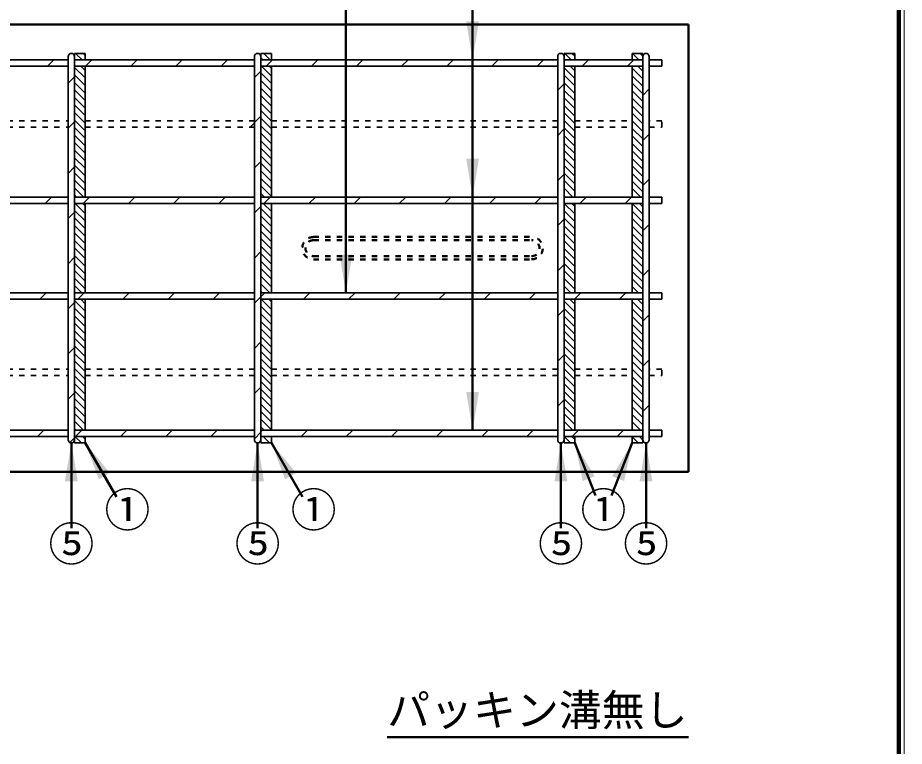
# Model space of a CAD drawing. Units: millimetres, scale not verified. Extents: x 100 to 4105, y 100 to 2870.
# Drawn here: x 3272 to 4105, y 1815 to 2499 of the extents above; entities that cross this region are included whole.
import ezdxf
from ezdxf.enums import TextEntityAlignment as Align

# ---------------------------------------------------------------- set-up
doc = ezdxf.new("R2010")
doc.units = ezdxf.units.MM
doc.header["$LTSCALE"] = 5
doc.linetypes.add('USER1', pattern=[2.2, 1, -1.2])
doc.layers.add('V-nasSTD', color=7, linetype='Continuous', lineweight=50)
doc.styles.add('ＭＳ ゴシック', font='')
doc.styles.get('ＭＳ ゴシック').set_extended_font_data('MS Gothic')

msp = doc.modelspace()

# ---------------------------------------------------------------- hatches: boundary and pattern name
at = {"layer": 'V-nasSTD'}
for points in [[(3705.325, 2495.709), (3699.325, 2459.709), (3693.325, 2495.709)], [(3705.325, 2366.709), (3699.325, 2330.709), (3693.325, 2366.709)], [(3586.325, 2276.709), (3580.325, 2240.709), (3574.325, 2276.709)], [(3705.325, 2147.709), (3699.325, 2111.709), (3693.325, 2147.709)], [(3328.325, 2063.709), (3322.325, 2099.709), (3316.325, 2063.709)], [(3358.522, 2071.532), (3335.325, 2099.709), (3348.129, 2065.532)], [(3503.325, 2063.709), (3497.325, 2099.709), (3491.325, 2063.709)], [(3533.522, 2071.532), (3510.325, 2099.709), (3523.129, 2065.532)], [(3788.325, 2063.709), (3782.325, 2099.709), (3776.325, 2063.709)], [(3808.497, 2066.205), (3802.913, 2064.01), (3795.325, 2099.709), (3814.081, 2068.4)], [(3830.57, 2068.4), (3849.325, 2099.709), (3841.738, 2064.01), (3836.154, 2066.205)], [(3868.325, 2063.709), (3862.325, 2099.709), (3856.325, 2063.709)]]:
    msp.add_hatch(color=256, dxfattribs=at).paths.add_polyline_path(points)

# ---------------------------------------------------------------- linework, layer by layer
at = {"layer": 'V-nasSTD', "lineweight": 100}
msp.add_line((4100, 105), (4100, 2865), dxfattribs=at)
at = {"layer": 'V-nasSTD'}
for p, q in [((3580.325, 2531.709), (3580.325, 2240.709)), ((3699.325, 2531.709), (3699.325, 2111.709)), ((3902.325, 2492.709), (1902.325, 2492.709)), ((3902.325, 2492.709), (3902.325, 2072.709)), ((3322.325, 2019.759), (3322.325, 2099.709)), ((3364.615, 2048.977), (3335.325, 2099.709)), ((3497.325, 2019.759), (3497.325, 2099.709)), ((3539.615, 2048.977), (3510.325, 2099.709)), ((3782.325, 2019.709), (3782.325, 2099.709)), ((3814.731, 2050.346), (3795.325, 2099.709)), ((3829.966, 2050.463), (3849.325, 2099.709)), ((3862.325, 2019.709), (3862.325, 2099.709)), ((3902.325, 2072.709), (1902.325, 2072.709)), ((3619.118, 1823.193), (3902.325, 1823.193))]:
    msp.add_line(p, q, dxfattribs=at)
at = {"layer": 'V-nasSTD', "lineweight": 35}
for p, q in [((3010.325, 2459.709), (3319.325, 2459.709)), ((3299.97, 2453.709), (3305.97, 2459.709)), ((3319.325, 2462.709), (3319.325, 2102.709)), ((3335.325, 2465.709), (3325.325, 2465.709)), ((3325.325, 2465.709), (3325.325, 2462.709)), ((3325.325, 2462.709), (3325.325, 2102.709)), ((3325.325, 2459.709), (3494.325, 2459.709)), ((3326.345, 2465.709), (3332.345, 2459.709)), ((3333.416, 2465.709), (3335.325, 2463.799)), ((3335.325, 2465.709), (3335.325, 2459.709)), ((3335.706, 2453.709), (3341.706, 2459.709)), ((3378.132, 2453.709), (3384.132, 2459.709)), ((3420.558, 2453.709), (3426.558, 2459.709)), ((3462.985, 2453.709), (3468.985, 2459.709)), ((3494.325, 2462.709), (3494.325, 2102.709)), ((3510.325, 2465.709), (3500.325, 2465.709)), ((3500.325, 2465.709), (3500.325, 2462.709)), ((3500.325, 2462.709), (3500.325, 2102.709)), ((3500.325, 2461.434), (3502.05, 2459.709)), ((3500.325, 2459.709), (3779.325, 2459.709)), ((3503.121, 2465.709), (3509.121, 2459.709)), ((3511.411, 2459.709), (3505.411, 2453.709)), ((3510.193, 2465.709), (3510.325, 2465.576)), ((3510.325, 2465.709), (3510.325, 2459.709)), ((3547.838, 2453.709), (3553.838, 2459.709)), ((3590.264, 2453.709), (3596.264, 2459.709)), ((3632.69, 2453.709), (3638.69, 2459.709)), ((3675.117, 2453.709), (3681.117, 2459.709)), ((3717.543, 2453.709), (3723.543, 2459.709)), ((3759.97, 2453.709), (3765.97, 2459.709)), ((3779.325, 2462.709), (3779.325, 2102.709)), ((3795.325, 2465.709), (3785.325, 2465.709)), ((3785.325, 2465.709), (3785.325, 2462.709)), ((3785.325, 2462.709), (3785.325, 2102.709)), ((3785.325, 2459.709), (3859.325, 2459.709)), ((3785.964, 2465.709), (3791.964, 2459.709)), ((3793.035, 2465.709), (3795.325, 2463.419)), ((3795.325, 2465.709), (3795.325, 2459.709)), ((3808.396, 2459.709), (3802.396, 2453.709)), ((3850.822, 2459.709), (3844.822, 2453.709)), ((3859.325, 2465.709), (3849.325, 2465.709)), ((3849.325, 2465.709), (3849.325, 2459.709)), ((3849.604, 2465.709), (3855.604, 2459.709)), ((3856.675, 2465.709), (3859.325, 2463.058)), ((3859.325, 2465.709), (3859.325, 2462.709)), ((3859.325, 2462.709), (3859.325, 2102.709)), ((3865.325, 2462.709), (3865.325, 2102.709)), ((3877.325, 2459.709), (3865.325, 2459.709)), ((3877.325, 2453.709), (3877.325, 2459.709)), ((3010.325, 2453.709), (3319.325, 2453.709)), ((3325.325, 2453.709), (3494.325, 2453.709)), ((3325.325, 2452.586), (3335.325, 2442.586)), ((3331.274, 2453.709), (3335.325, 2449.657)), ((3335.325, 2453.709), (3335.325, 2330.709)), ((3500.325, 2453.709), (3779.325, 2453.709)), ((3500.979, 2453.709), (3510.325, 2444.363)), ((3508.05, 2453.709), (3510.325, 2451.434)), ((3510.325, 2453.709), (3510.325, 2330.709)), ((3785.325, 2453.709), (3859.325, 2453.709)), ((3785.325, 2452.205), (3795.325, 2442.205)), ((3790.893, 2453.709), (3795.325, 2449.276)), ((3795.325, 2453.709), (3795.325, 2330.709)), ((3849.325, 2330.709), (3849.325, 2453.709)), ((3849.325, 2451.845), (3859.325, 2441.845)), ((3854.533, 2453.709), (3859.325, 2448.916)), ((3865.325, 2453.709), (3877.325, 2453.709)), ((3325.325, 2443.829), (3319.325, 2437.829)), ((3325.325, 2445.515), (3335.325, 2435.515)), ((3500.325, 2449.123), (3494.325, 2443.123)), ((3500.325, 2447.292), (3510.325, 2437.292)), ((3785.325, 2445.134), (3795.325, 2435.134)), ((3849.325, 2444.774), (3859.325, 2434.774)), ((3325.325, 2438.444), (3335.325, 2428.444)), ((3500.325, 2440.221), (3510.325, 2430.221)), ((3500.325, 2433.149), (3510.325, 2423.149)), ((3785.325, 2437.138), (3779.325, 2431.138)), ((3785.325, 2438.063), (3795.325, 2428.063)), ((3849.325, 2437.703), (3859.325, 2427.703)), ((3325.325, 2431.373), (3335.325, 2421.373)), ((3325.325, 2424.302), (3335.325, 2414.302)), ((3500.325, 2426.078), (3510.325, 2416.078)), ((3785.325, 2430.992), (3795.325, 2420.992)), ((3849.325, 2430.632), (3859.325, 2420.632)), ((3865.325, 2432.286), (3859.325, 2426.286)), ((3325.325, 2417.231), (3335.325, 2407.231)), ((3500.325, 2419.007), (3510.325, 2409.007)), ((3785.325, 2423.921), (3795.325, 2413.921)), ((3785.325, 2416.85), (3795.325, 2406.85)), ((3849.325, 2423.561), (3859.325, 2413.561)), ((3849.325, 2416.49), (3859.325, 2406.49)), ((3325.325, 2410.16), (3335.325, 2400.16)), ((3500.325, 2411.936), (3510.325, 2401.936)), ((3785.325, 2409.779), (3795.325, 2399.779)), ((3849.325, 2409.419), (3859.325, 2399.419)), ((3325.325, 2401.402), (3319.325, 2395.402)), ((3325.325, 2403.088), (3335.325, 2393.088)), ((3500.325, 2406.697), (3494.325, 2400.697)), ((3500.325, 2404.865), (3510.325, 2394.865)), ((3785.325, 2402.708), (3795.325, 2392.708)), ((3849.325, 2402.347), (3859.325, 2392.347)), ((3325.325, 2396.017), (3335.325, 2386.017)), ((3500.325, 2397.794), (3510.325, 2387.794)), ((3785.325, 2394.712), (3779.325, 2388.712)), ((3785.325, 2395.637), (3795.325, 2385.637)), ((3849.325, 2395.276), (3859.325, 2385.276)), ((3325.325, 2388.946), (3335.325, 2378.946)), ((3500.325, 2390.723), (3510.325, 2380.723)), ((3500.325, 2383.652), (3510.325, 2373.652)), ((3785.325, 2388.566), (3795.325, 2378.566)), ((3849.325, 2388.205), (3859.325, 2378.205)), ((3865.325, 2389.859), (3859.325, 2383.859)), ((3325.325, 2381.875), (3335.325, 2371.875)), ((3325.325, 2374.804), (3335.325, 2364.804)), ((3500.325, 2376.581), (3510.325, 2366.581)), ((3785.325, 2381.495), (3795.325, 2371.495)), ((3785.325, 2374.424), (3795.325, 2364.424)), ((3849.325, 2381.134), (3859.325, 2371.134)), ((3325.325, 2367.733), (3335.325, 2357.733)), ((3500.325, 2369.51), (3510.325, 2359.51)), ((3785.325, 2367.353), (3795.325, 2357.353)), ((3849.325, 2374.063), (3859.325, 2364.063)), ((3849.325, 2366.992), (3859.325, 2356.992)), ((3325.325, 2358.976), (3319.325, 2352.976)), ((3325.325, 2360.662), (3335.325, 2350.662)), ((3500.325, 2364.27), (3494.325, 2358.27)), ((3500.325, 2362.439), (3510.325, 2352.439)), ((3785.325, 2360.281), (3795.325, 2350.281)), ((3849.325, 2359.921), (3859.325, 2349.921)), ((3325.325, 2353.591), (3335.325, 2343.591)), ((3500.325, 2355.368), (3510.325, 2345.368)), ((3785.325, 2352.286), (3779.325, 2346.286)), ((3785.325, 2353.21), (3795.325, 2343.21)), ((3849.325, 2352.85), (3859.325, 2342.85)), ((3325.325, 2346.52), (3335.325, 2336.52)), ((3500.325, 2348.297), (3510.325, 2338.297)), ((3500.325, 2341.226), (3510.325, 2331.226)), ((3785.325, 2346.139), (3795.325, 2336.139)), ((3849.325, 2345.779), (3859.325, 2335.779)), ((3865.325, 2347.433), (3859.325, 2341.433)), ((3325.325, 2339.449), (3334.066, 2330.709)), ((3500.325, 2334.154), (3503.771, 2330.709)), ((3785.325, 2339.068), (3793.685, 2330.709)), ((3849.325, 2338.708), (3857.325, 2330.709)), ((3010.325, 2330.709), (3319.325, 2330.709)), ((3010.325, 2324.709), (3319.325, 2324.709)), ((3297.749, 2324.709), (3303.749, 2330.709)), ((3325.325, 2332.378), (3326.994, 2330.709)), ((3325.325, 2330.709), (3494.325, 2330.709)), ((3325.325, 2324.709), (3494.325, 2324.709)), ((3325.923, 2324.709), (3335.325, 2315.307)), ((3332.994, 2324.709), (3335.325, 2322.378)), ((3333.485, 2324.709), (3339.485, 2330.709)), ((3335.325, 2240.709), (3335.325, 2324.709)), ((3375.911, 2324.709), (3381.911, 2330.709)), ((3418.338, 2324.709), (3424.338, 2330.709)), ((3460.764, 2324.709), (3466.764, 2330.709)), ((3500.325, 2330.709), (3779.325, 2330.709)), ((3500.325, 2324.709), (3779.325, 2324.709)), ((3502.7, 2324.709), (3510.325, 2317.083)), ((3509.19, 2330.709), (3503.19, 2324.709)), ((3509.771, 2324.709), (3510.325, 2324.154)), ((3510.325, 2240.709), (3510.325, 2324.709)), ((3545.617, 2324.709), (3551.617, 2330.709)), ((3588.043, 2324.709), (3594.043, 2330.709)), ((3630.47, 2324.709), (3636.47, 2330.709)), ((3672.896, 2324.709), (3678.896, 2330.709)), ((3715.322, 2324.709), (3721.322, 2330.709)), ((3757.749, 2324.709), (3763.749, 2330.709)), ((3785.325, 2331.997), (3786.614, 2330.709)), ((3785.325, 2330.709), (3859.325, 2330.709)), ((3785.325, 2240.709), (3785.325, 2325.209)), ((3785.325, 2324.709), (3859.325, 2324.709)), ((3785.543, 2324.709), (3795.325, 2314.926)), ((3792.614, 2324.709), (3795.325, 2321.997)), ((3795.325, 2324.709), (3795.325, 2240.709)), ((3800.175, 2324.709), (3806.175, 2330.709)), ((3842.602, 2324.709), (3848.602, 2330.709)), ((3849.325, 2331.637), (3850.253, 2330.709)), ((3849.325, 2240.709), (3849.325, 2324.709)), ((3849.325, 2324.566), (3859.325, 2314.566)), ((3856.253, 2324.709), (3859.325, 2321.637)), ((3877.325, 2330.709), (3865.325, 2330.709)), ((3865.325, 2324.709), (3877.325, 2324.709)), ((3877.325, 2324.709), (3877.325, 2330.709)), ((3325.325, 2316.55), (3319.325, 2310.55)), ((3325.325, 2318.236), (3335.325, 2308.236)), ((3500.325, 2321.844), (3494.325, 2315.844)), ((3500.325, 2320.012), (3510.325, 2310.012)), ((3785.325, 2317.855), (3795.325, 2307.855)), ((3849.325, 2317.495), (3859.325, 2307.495)), ((3325.325, 2311.165), (3335.325, 2301.165)), ((3500.325, 2312.941), (3510.325, 2302.941)), ((3785.325, 2309.859), (3779.325, 2303.859)), ((3785.325, 2310.784), (3795.325, 2300.784)), ((3849.325, 2310.424), (3859.325, 2300.424)), ((3325.325, 2304.094), (3335.325, 2294.094)), ((3500.325, 2305.87), (3510.325, 2295.87)), ((3785.325, 2303.713), (3795.325, 2293.713)), ((3849.325, 2303.353), (3859.325, 2293.353)), ((3865.325, 2305.006), (3859.325, 2299.006)), ((3325.325, 2297.022), (3335.325, 2287.022)), ((3500.325, 2298.799), (3510.325, 2288.799)), ((3500.325, 2291.728), (3510.325, 2281.728)), ((3785.325, 2296.642), (3795.325, 2286.642)), ((3849.325, 2296.281), (3859.325, 2286.281)), ((3325.325, 2289.951), (3335.325, 2279.951)), ((3325.325, 2282.88), (3335.325, 2272.88)), ((3500.325, 2284.657), (3510.325, 2274.657)), ((3785.325, 2289.571), (3795.325, 2279.571)), ((3849.325, 2289.21), (3859.325, 2279.21)), ((3325.325, 2275.809), (3335.325, 2265.809)), ((3500.325, 2279.418), (3494.325, 2273.418)), ((3500.325, 2277.586), (3510.325, 2267.586)), ((3785.325, 2282.5), (3795.325, 2272.5)), ((3785.325, 2275.429), (3795.325, 2265.429)), ((3849.325, 2282.139), (3859.325, 2272.139)), ((3849.325, 2275.068), (3859.325, 2265.068)), ((3325.325, 2274.123), (3319.325, 2268.123)), ((3325.325, 2268.738), (3335.325, 2258.738)), ((3500.325, 2270.515), (3510.325, 2260.515)), ((3785.325, 2267.433), (3779.325, 2261.433)), ((3785.325, 2268.358), (3795.325, 2258.358)), ((3849.325, 2267.997), (3859.325, 2257.997)), ((3325.325, 2261.667), (3335.325, 2251.667)), ((3500.325, 2263.444), (3510.325, 2253.444)), ((3785.325, 2261.287), (3795.325, 2251.287)), ((3849.325, 2260.926), (3859.325, 2250.926)), ((3865.325, 2262.58), (3859.325, 2256.58)), ((3325.325, 2254.596), (3335.325, 2244.596)), ((3500.325, 2256.373), (3510.325, 2246.373)), ((3500.325, 2249.302), (3508.918, 2240.709)), ((3785.325, 2254.215), (3795.325, 2244.215)), ((3849.325, 2253.855), (3859.325, 2243.855)), ((3325.325, 2247.525), (3332.142, 2240.709)), ((3500.325, 2242.231), (3501.847, 2240.709)), ((3785.325, 2247.144), (3791.761, 2240.709)), ((3849.325, 2246.784), (3855.401, 2240.709)), ((3010.325, 2240.709), (3319.325, 2240.709)), ((3010.325, 2234.709), (3319.325, 2234.709)), ((3292.602, 2234.709), (3298.602, 2240.709)), ((3325.325, 2240.709), (3494.325, 2240.709)), ((3325.325, 2234.709), (3494.325, 2234.709)), ((3325.325, 2233.383), (3335.325, 2223.383)), ((3328.338, 2234.709), (3334.338, 2240.709)), ((3331.071, 2234.709), (3335.325, 2230.454)), ((3335.325, 2234.709), (3335.325, 2111.709)), ((3370.764, 2234.709), (3376.764, 2240.709)), ((3413.19, 2234.709), (3419.19, 2240.709)), ((3455.617, 2234.709), (3461.617, 2240.709)), ((3500.325, 2236.991), (3494.325, 2230.991)), ((3500.325, 2240.709), (3779.325, 2240.709)), ((3504.043, 2240.709), (3500.325, 2236.991)), ((3500.325, 2234.709), (3779.325, 2234.709)), ((3500.776, 2234.709), (3510.325, 2225.16)), ((3507.847, 2234.709), (3510.325, 2232.231)), ((3510.325, 2234.709), (3510.325, 2111.709)), ((3540.47, 2234.709), (3546.47, 2240.709)), ((3582.896, 2234.709), (3588.896, 2240.709)), ((3625.322, 2234.709), (3631.322, 2240.709)), ((3667.749, 2234.709), (3673.749, 2240.709)), ((3710.175, 2234.709), (3716.175, 2240.709)), ((3752.602, 2234.709), (3758.602, 2240.709)), ((3785.325, 2240.709), (3859.325, 2240.709)), ((3785.325, 2234.709), (3859.325, 2234.709)), ((3785.325, 2233.002), (3795.325, 2223.002)), ((3790.69, 2234.709), (3795.325, 2230.073)), ((3801.028, 2240.709), (3795.028, 2234.709)), ((3795.325, 2234.709), (3795.325, 2111.709)), ((3837.454, 2234.709), (3843.454, 2240.709)), ((3849.325, 2111.709), (3849.325, 2234.709)), ((3849.325, 2232.642), (3859.325, 2222.642)), ((3854.33, 2234.709), (3859.325, 2229.713)), ((3877.325, 2240.709), (3865.325, 2240.709)), ((3865.325, 2234.709), (3877.325, 2234.709)), ((3877.325, 2234.709), (3877.325, 2240.709)), ((3325.325, 2231.697), (3319.325, 2225.697)), ((3325.325, 2226.312), (3335.325, 2216.312)), ((3500.325, 2228.088), (3510.325, 2218.088)), ((3785.325, 2225.006), (3779.325, 2219.006)), ((3785.325, 2225.931), (3795.325, 2215.931)), ((3849.325, 2225.571), (3859.325, 2215.571)), ((3325.325, 2219.241), (3335.325, 2209.241)), ((3500.325, 2221.017), (3510.325, 2211.017)), ((3785.325, 2218.86), (3795.325, 2208.86)), ((3849.325, 2218.5), (3859.325, 2208.5)), ((3865.325, 2220.154), (3859.325, 2214.154)), ((3325.325, 2212.17), (3335.325, 2202.17)), ((3500.325, 2213.946), (3510.325, 2203.946)), ((3785.325, 2211.789), (3795.325, 2201.789)), ((3849.325, 2211.429), (3859.325, 2201.429)), ((3325.325, 2205.099), (3335.325, 2195.099)), ((3500.325, 2206.875), (3510.325, 2196.875)), ((3500.325, 2199.804), (3510.325, 2189.804)), ((3785.325, 2204.718), (3795.325, 2194.718)), ((3849.325, 2204.358), (3859.325, 2194.358)), ((3325.325, 2198.028), (3335.325, 2188.028)), ((3500.325, 2194.565), (3494.325, 2188.565)), ((3500.325, 2192.733), (3510.325, 2182.733)), ((3785.325, 2197.647), (3795.325, 2187.647)), ((3849.325, 2197.287), (3859.325, 2187.287)), ((3325.325, 2189.27), (3319.325, 2183.27)), ((3325.325, 2190.956), (3335.325, 2180.956)), ((3325.325, 2183.885), (3335.325, 2173.885)), ((3500.325, 2185.662), (3510.325, 2175.662)), ((3785.325, 2190.576), (3795.325, 2180.576)), ((3785.325, 2183.505), (3795.325, 2173.505)), ((3849.325, 2190.215), (3859.325, 2180.215)), ((3849.325, 2183.144), (3859.325, 2173.144)), ((3325.325, 2176.814), (3335.325, 2166.814)), ((3500.325, 2178.591), (3510.325, 2168.591)), ((3785.325, 2182.58), (3779.325, 2176.58)), ((3785.325, 2176.434), (3795.325, 2166.434)), ((3849.325, 2176.073), (3859.325, 2166.073)), ((3865.325, 2177.727), (3859.325, 2171.727)), ((3325.325, 2169.743), (3335.325, 2159.743)), ((3500.325, 2171.52), (3510.325, 2161.52)), ((3785.325, 2169.363), (3795.325, 2159.363)), ((3849.325, 2169.002), (3859.325, 2159.002)), ((3325.325, 2162.672), (3335.325, 2152.672)), ((3500.325, 2164.449), (3510.325, 2154.449)), ((3785.325, 2162.292), (3795.325, 2152.292)), ((3849.325, 2161.931), (3859.325, 2151.931)), ((3325.325, 2155.601), (3335.325, 2145.601)), ((3500.325, 2152.138), (3494.325, 2146.138)), ((3500.325, 2157.378), (3510.325, 2147.378)), ((3500.325, 2150.307), (3510.325, 2140.307)), ((3785.325, 2155.221), (3795.325, 2145.221)), ((3849.325, 2154.86), (3859.325, 2144.86)), ((3325.325, 2146.844), (3319.325, 2140.844)), ((3325.325, 2148.53), (3335.325, 2138.53)), ((3325.325, 2141.459), (3335.325, 2131.459)), ((3500.325, 2143.236), (3510.325, 2133.236)), ((3785.325, 2148.149), (3795.325, 2138.149)), ((3785.325, 2141.078), (3795.325, 2131.078)), ((3849.325, 2147.789), (3859.325, 2137.789)), ((3325.325, 2134.388), (3335.325, 2124.388)), ((3500.325, 2136.165), (3510.325, 2126.165)), ((3785.325, 2140.154), (3779.325, 2134.154)), ((3785.325, 2134.007), (3795.325, 2124.007)), ((3849.325, 2140.718), (3859.325, 2130.718)), ((3849.325, 2133.647), (3859.325, 2123.647)), ((3865.325, 2135.301), (3859.325, 2129.301)), ((3325.325, 2127.317), (3335.325, 2117.317)), ((3500.325, 2129.094), (3510.325, 2119.094)), ((3785.325, 2126.936), (3795.325, 2116.936)), ((3849.325, 2126.576), (3859.325, 2116.576)), ((3325.325, 2120.246), (3333.862, 2111.709)), ((3500.325, 2122.022), (3510.325, 2112.022)), ((3785.325, 2119.865), (3793.482, 2111.709)), ((3849.325, 2119.505), (3857.121, 2111.709)), ((3010.325, 2111.709), (3319.325, 2111.709)), ((3290.381, 2105.709), (3296.381, 2111.709)), ((3325.325, 2113.175), (3326.791, 2111.709)), ((3325.325, 2111.709), (3494.325, 2111.709)), ((3326.117, 2105.709), (3332.117, 2111.709)), ((3368.543, 2105.709), (3374.543, 2111.709)), ((3410.97, 2105.709), (3416.97, 2111.709)), ((3453.396, 2105.709), (3459.396, 2111.709)), ((3500.325, 2109.712), (3494.325, 2103.712)), ((3500.325, 2114.951), (3503.568, 2111.709)), ((3500.325, 2111.709), (3779.325, 2111.709)), ((3501.822, 2111.709), (3500.325, 2110.212)), ((3538.249, 2105.709), (3544.249, 2111.709)), ((3580.675, 2105.709), (3586.675, 2111.709)), ((3623.102, 2105.709), (3629.102, 2111.709)), ((3665.528, 2105.709), (3671.528, 2111.709)), ((3707.954, 2105.709), (3713.954, 2111.709)), ((3750.381, 2105.709), (3756.381, 2111.709)), ((3785.325, 2112.794), (3786.411, 2111.709)), ((3785.325, 2111.709), (3859.325, 2111.709)), ((3798.807, 2111.709), (3792.807, 2105.709)), ((3835.234, 2105.709), (3841.234, 2111.709)), ((3849.325, 2112.434), (3850.05, 2111.709)), ((3877.325, 2111.709), (3865.325, 2111.709)), ((3877.325, 2105.709), (3877.325, 2111.709)), ((3010.325, 2105.709), (3319.325, 2105.709)), ((3325.325, 2104.418), (3320.95, 2100.043)), ((3325.325, 2105.709), (3494.325, 2105.709)), ((3326.117, 2105.709), (3325.325, 2105.709)), ((3325.325, 2099.709), (3325.325, 2102.709)), ((3325.325, 2099.709), (3335.325, 2099.709)), ((3325.72, 2105.709), (3331.72, 2099.709)), ((3332.791, 2105.709), (3335.325, 2103.175)), ((3334.759, 2099.709), (3335.325, 2100.275)), ((3335.325, 2099.709), (3335.325, 2105.709)), ((3500.325, 2105.709), (3779.325, 2105.709)), ((3500.325, 2099.709), (3500.325, 2102.709)), ((3500.325, 2100.809), (3501.426, 2099.709)), ((3500.325, 2099.709), (3510.325, 2099.709)), ((3502.497, 2105.709), (3508.497, 2099.709)), ((3510.068, 2105.709), (3510.325, 2105.451)), ((3510.325, 2099.709), (3510.325, 2105.709)), ((3785.325, 2105.709), (3859.325, 2105.709)), ((3785.325, 2099.709), (3785.325, 2102.709)), ((3785.325, 2099.709), (3795.325, 2099.709)), ((3785.34, 2105.709), (3791.34, 2099.709)), ((3792.411, 2105.709), (3795.325, 2102.794)), ((3795.325, 2099.709), (3795.325, 2105.709)), ((3849.325, 2099.709), (3849.325, 2105.709)), ((3849.325, 2105.363), (3854.979, 2099.709)), ((3849.325, 2099.709), (3859.325, 2099.709)), ((3856.05, 2105.709), (3859.325, 2102.434)), ((3859.325, 2099.709), (3859.325, 2105.709)), ((3859.325, 2100.209), (3859.325, 2102.709)), ((3859.325, 2099.709), (3859.325, 2102.709)), ((3865.325, 2105.709), (3877.325, 2105.709))]:
    msp.add_line(p, q, dxfattribs=at)
at = {"layer": 'V-nasSTD', "linetype": 'USER1', "lineweight": 35}
for p, q in [((3020.325, 2402.421), (3319.325, 2402.421)), ((3335.325, 2402.421), (3494.325, 2402.421)), ((3490.37, 2396.421), (3494.325, 2400.377)), ((3510.325, 2402.421), (3779.325, 2402.421)), ((3795.325, 2402.421), (3849.325, 2402.421)), ((3877.325, 2402.421), (3865.325, 2402.421)), ((3877.325, 2396.421), (3877.325, 2402.421)), ((3020.325, 2396.421), (3319.325, 2396.421)), ((3335.325, 2396.421), (3494.325, 2396.421)), ((3510.325, 2396.421), (3779.325, 2396.421)), ((3795.325, 2396.421), (3849.325, 2396.421)), ((3865.325, 2396.421), (3877.325, 2396.421)), ((3020.325, 2168.997), (3319.325, 2168.997)), ((3335.325, 2168.997), (3494.325, 2168.997)), ((3510.325, 2168.997), (3779.325, 2168.997)), ((3795.325, 2168.997), (3849.325, 2168.997)), ((3877.325, 2168.997), (3865.325, 2168.997)), ((3877.325, 2162.997), (3877.325, 2168.997)), ((3020.325, 2162.997), (3319.325, 2162.997)), ((3335.325, 2162.997), (3494.325, 2162.997)), ((3510.325, 2162.997), (3779.325, 2162.997)), ((3795.325, 2162.997), (3849.325, 2162.997)), ((3865.325, 2162.997), (3877.325, 2162.997))]:
    msp.add_line(p, q, dxfattribs=at)
at = {"layer": 'V-nasSTD', "linetype": 'USER1'}
for p, q in [((3549.825, 2293.209), (3754.825, 2293.209)), ((3549.825, 2290.209), (3754.825, 2290.209)), ((3549.825, 2275.209), (3754.825, 2275.209)), ((3549.825, 2272.209), (3754.825, 2272.209))]:
    msp.add_line(p, q, dxfattribs=at)
at = {"layer": 'V-nasSTD', "lineweight": 13}
msp.add_lwpolyline([(100, 100), (100, 2870), (4105, 2870), (4105, 100)], close=True, dxfattribs=at)
at = {"layer": 'V-nasSTD', "lineweight": 35}
for centre, start, end in [((3322.325, 2462.709), 0, 180), ((3497.325, 2462.709), 0, 180), ((3782.325, 2462.709), 0, 180), ((3862.325, 2462.709), 0, 180), ((3322.325, 2102.709), 180, 0), ((3497.325, 2102.709), 180, 0), ((3782.325, 2102.709), 180, 0), ((3862.325, 2102.709), 180, 0)]:
    msp.add_arc(centre, 3, start, end, dxfattribs=at)
at = {"layer": 'V-nasSTD', "linetype": 'USER1'}
for centre, radius, start, end in [((3549.825, 2282.709), 10.5, 90, 270), ((3754.825, 2282.709), 10.5, 270, 90), ((3549.825, 2282.709), 7.5, 90, 270), ((3754.825, 2282.709), 7.5, 270, 90)]:
    msp.add_arc(centre, radius, start, end, dxfattribs=at)

# ---------------------------------------------------------------- texts
at = {"layer": 'V-nasSTD', "style": 'ＭＳ ゴシック'}
for s, height, p in [('①', 31.67, (3353.379, 2052.628)), ('①', 31.67, (3528.379, 2052.628)), ('①', 31.67, (3800.725, 2052.628)), ('⑤', 31.67, (3300.762, 2020.609)), ('⑤', 31.67, (3475.762, 2020.609)), ('⑤', 31.67, (3760.762, 2020.609)), ('⑤', 31.67, (3840.762, 2020.609)), ('パッキン溝無し', 29.56, (3619.118, 1863.513))]:
    msp.add_text(s, height=height, dxfattribs=at).set_placement(p, align=Align.TOP_LEFT)

doc.saveas('drawing.dxf')
